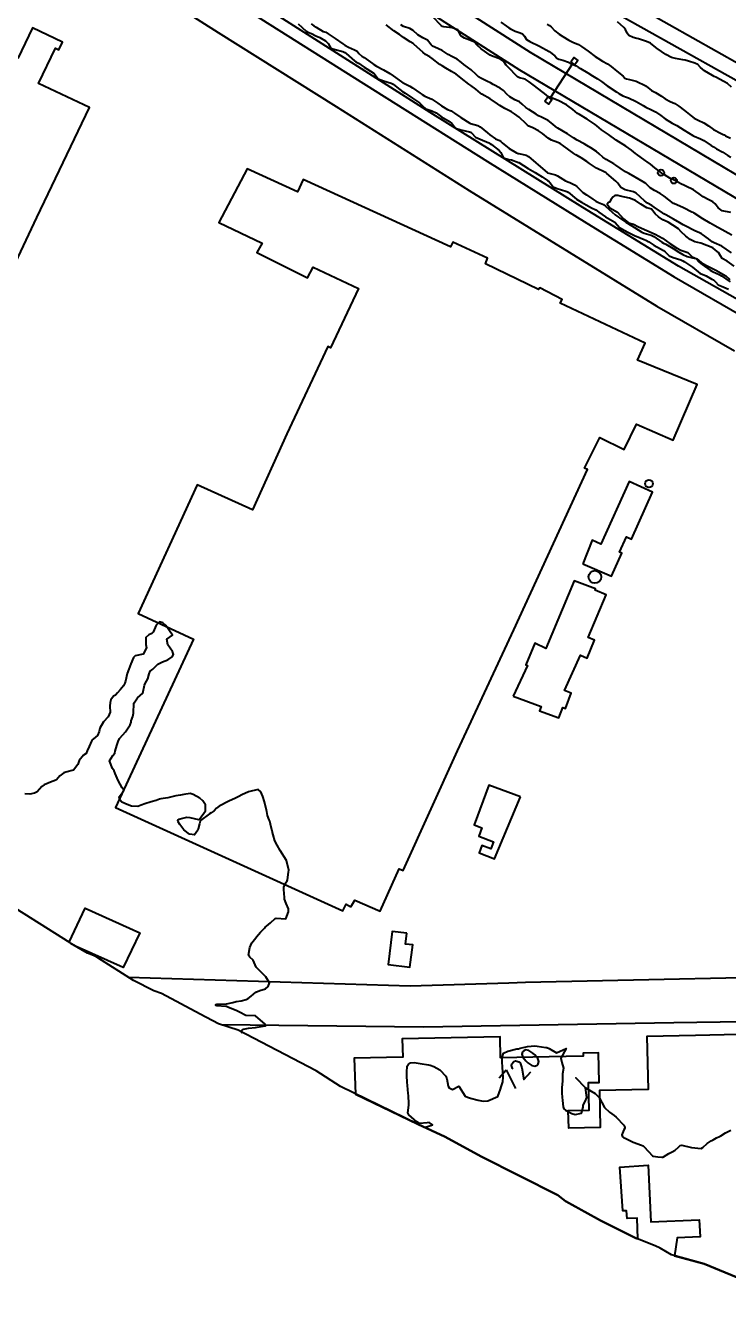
# Model space of a CAD drawing. Header units: metres. Extents: x 307586 to 320046, y 7427249 to 7434250.
# Drawn here: x 311775.4 to 311920.1, y 7431731 to 7431992 of the extents above; entities that cross this region are included whole.
import ezdxf
from ezdxf.enums import TextEntityAlignment as Align

# ---------------------------------------------------------------- set-up
doc = ezdxf.new("R2010")
doc.units = ezdxf.units.M
doc.header["$MEASUREMENT"] = 0
for name, color, linetype in [('Area', 45, 'Continuous'), ('Cotas', 45, 'Continuous'), ('Curvas de Nivel 1m', 11, 'Continuous'), ('Curvas de Nivel 5m', 15, 'Continuous'), ('Divisa', 42, 'FENCELINE2'), ('Edificações', 30, 'Continuous'), ('Hidrografia', 140, 'Continuous'), ('Linha Férrea', 20, 'Continuous'), ('Portico', 45, 'Continuous'), ('Postes', 20, 'Continuous'), ('Vias Primárias', 230, 'Continuous')]:
    doc.layers.add(name, color=color, linetype=linetype)
doc.styles.add('Style-STANDARD', font='STANDARD.shx')
doc.linetypes.add('FENCELINE2', pattern='A,0.25,-0.1,[132,ltypeshp.shx,S=0.1,R=0,X=-0.1,Y=0],-0.1,1', length=1.45)

msp = doc.modelspace()

# ---------------------------------------------------------------- linework, layer by layer
at = {"layer": 'Area'}
msp.add_polyline3d([(311930.34, 7431731.05, 722.78), (311915.01, 7431737.4, 724.13), (311908.3, 7431739.23, 720.24), (311906.01, 7431740.56, 720.24), (311904.96, 7431741.07, 720.2), (311900.95, 7431742.67, 720.76), (311893.72, 7431746.31, 724.09), (311886.49, 7431750.23, 720.9), (311884.92, 7431751.46, 723.49), (311869.19, 7431759.42, 723.35), (311861.77, 7431763.51, 721.49), (311856.13, 7431766.08, 723.78), (311840.22, 7431773.8, 723.57), (311835.21, 7431777.05, 720.74), (311819.21, 7431785.42, 719.06), (311815.16, 7431786.71, 719.02), (311811.34, 7431788.72, 719.01), (311803.42, 7431792.93, 718.73), (311801.81, 7431793.51, 718.8), (311797.67, 7431795.61, 718.81), (311790.33, 7431800.28, 722.44), (311789.6, 7431800.66, 722.4), (311788.22, 7431801.27, 722.39), (311784.79, 7431803.24, 722.35), (311784.62, 7431803.38, 722.38), (311772.04, 7431811.33, 722.98)], dxfattribs=at)
at = {"layer": 'Curvas de Nivel 1m', "flags": 128}
for points, elevation in [([(311831.5, 7431992.32), (311833.19, 7431990.78), (311833.49, 7431990.6), (311834.24, 7431990.28), (311835.18, 7431989.85), (311835.98, 7431989.45), (311837.16, 7431988.76), (311837.7, 7431988.24), (311838.22, 7431987.31), (311839.14, 7431986.98), (311840.74, 7431986.61), (311841.13, 7431986.38), (311841.37, 7431986.2), (311843.12, 7431984.68), (311843.42, 7431984.48), (311843.96, 7431984.17), (311845.1, 7431983.39), (311846.98, 7431982.24), (311847.08, 7431982.17), (311847.12, 7431982.13), (311847.96, 7431981), (311849.07, 7431980.57), (311850.63, 7431980.08), (311851.06, 7431979.86), (311851.82, 7431979.3), (311853.05, 7431978.32), (311853.21, 7431978.22), (311853.51, 7431978.05), (311855.03, 7431977.03), (311856.51, 7431976.02), (311857.01, 7431975.49), (311857.81, 7431974.8), (311859, 7431974.42), (311859.9, 7431973.97), (311860.98, 7431973.15), (311862.78, 7431972.13), (311862.96, 7431972.03), (311863.05, 7431971.94), (311863.88, 7431970.85), (311864.95, 7431970.5), (311866.74, 7431970.1), (311866.94, 7431970.02), (311867.04, 7431969.99), (311867.17, 7431969.89), (311868.03, 7431968.97), (311868.93, 7431968.6), (311870.71, 7431967.84), (311870.92, 7431967.71), (311871.29, 7431967.46), (311872.9, 7431966.22), (311873.2, 7431965.82), (311873.79, 7431964.72), (311874.88, 7431964.4), (311875.4, 7431964.31), (311876.87, 7431963.79), (311876.92, 7431963.77), (311878.85, 7431962.52), (311880.24, 7431961.73), (311880.84, 7431961.39), (311881.71, 7431960.84), (311882.83, 7431960.09), (311883.07, 7431959.94), (311883.3, 7431959.69), (311883.94, 7431958.8), (311884.81, 7431958.44), (311886.55, 7431957.9), (311886.8, 7431957.81), (311886.91, 7431957.75), (311887.03, 7431957.65), (311888.78, 7431956.27), (311889.8, 7431955.61), (311890.77, 7431955.06), (311891.86, 7431954.49), (311892.76, 7431954.02), (311893.03, 7431953.85), (311893.39, 7431953.57), (311894.74, 7431952.6), (311896.66, 7431951.53), (311896.72, 7431951.48), (311897.62, 7431950.43), (311898.71, 7431949.81), (311899.33, 7431949.49), (311900.7, 7431948.75), (311901.9, 7431948.26), (311902.69, 7431947.95), (311903.03, 7431947.8), (311903.64, 7431947.45), (311904.67, 7431946.77), (311906.04, 7431946.04), (311906.66, 7431945.7), (311907.02, 7431945.4), (311907.84, 7431944.59), (311908.64, 7431944.26), (311910.23, 7431943.77), (311910.64, 7431943.58), (311910.99, 7431943.36), (311912.62, 7431942.24), (311913.82, 7431941.32), (311914.24, 7431940.96), (311914.6, 7431940.81), (311915.42, 7431940.48), (311916.59, 7431939.82), (311916.93, 7431939.63), (311917.34, 7431939.28), (311917.94, 7431938.64), (311918.57, 7431938.34), (311920.06, 7431937.75)], 719), ([(311834.19, 7431992.29), (311834.78, 7431991.86), (311835.2, 7431991.62), (311836.7, 7431990.74), (311837.19, 7431990.54), (311837.39, 7431990.45), (311837.67, 7431990.24), (311839.17, 7431989.27), (311840.73, 7431988.2), (311841.15, 7431987.9), (311841.87, 7431987.47), (311843.14, 7431986.94), (311843.63, 7431986.66), (311844.03, 7431986.17), (311844.63, 7431985.66), (311845.12, 7431985.34), (311846.81, 7431984.13), (311847.11, 7431983.92), (311847.61, 7431983.61), (311849.09, 7431982.81), (311850.35, 7431982.09), (311851.08, 7431981.61), (311852.78, 7431980.35), (311853.06, 7431980.17), (311853.14, 7431980.13), (311853.25, 7431980.06), (311854.47, 7431979.45), (311855.05, 7431979.13), (311856.65, 7431978.01), (311857.04, 7431977.74), (311857.59, 7431977.45), (311859.03, 7431976.81), (311860.27, 7431975.97), (311861.01, 7431975.45), (311862.27, 7431974.67), (311863, 7431974.37), (311863.29, 7431974.23), (311863.68, 7431973.93), (311864.98, 7431973.05), (311866.8, 7431971.89), (311866.96, 7431971.82), (311868.49, 7431971.4), (311868.96, 7431971.14), (311870.44, 7431969.85), (311870.94, 7431969.45), (311872.09, 7431968.67), (311872.93, 7431968.29), (311873.22, 7431968.11), (311873.48, 7431967.81), (311874.91, 7431966.64), (311876.45, 7431965.77), (311876.78, 7431965.66), (311876.89, 7431965.63), (311878.4, 7431965.26), (311878.89, 7431965), (311880.39, 7431963.72), (311880.87, 7431963.33), (311882.73, 7431961.7), (311882.84, 7431961.64), (311884.42, 7431961.26), (311884.84, 7431961.07), (311886.5, 7431959.98), (311886.82, 7431959.85), (311886.98, 7431959.81), (311887.4, 7431959.64), (311888.37, 7431959.18), (311888.81, 7431958.82), (311890.08, 7431957.61), (311890.8, 7431957.13), (311892.15, 7431956.22), (311892.78, 7431955.8), (311893.28, 7431955.57), (311894.33, 7431955.12), (311894.77, 7431954.8), (311896.09, 7431953.54), (311896.75, 7431953.05), (311898.32, 7431951.91), (311898.72, 7431951.63), (311898.93, 7431951.5), (311900.71, 7431950.42), (311902.18, 7431949.47), (311902.7, 7431949.24), (311904.11, 7431948.85), (311904.69, 7431948.58), (311906.35, 7431947.41), (311906.68, 7431947.2), (311907.12, 7431946.96), (311908.66, 7431946.11), (311909.83, 7431945.37), (311910.65, 7431944.88), (311911.55, 7431944.45), (311912.64, 7431944.2), (311913.33, 7431944.02), (311914.01, 7431943.32), (311914.62, 7431942.78), (311916.25, 7431941.66), (311916.6, 7431941.42), (311916.9, 7431941.29), (311918.11, 7431940.78), (311918.6, 7431940.51), (311920.35, 7431939.24)], 718), ([(311920.65, 7431945.24), (311918.67, 7431946.57), (311917.07, 7431947.28), (311916.8, 7431947.4), (311916.68, 7431947.48), (311915.9, 7431948.09), (311914.7, 7431948.96), (311914.49, 7431949.1), (311914.09, 7431949.32), (311913.13, 7431949.76), (311912.71, 7431949.95), (311911.53, 7431950.54), (311910.72, 7431950.97), (311910.01, 7431951.37), (311908.73, 7431952.11), (311907.15, 7431953), (311906.75, 7431953.24), (311906.49, 7431953.41), (311904.76, 7431954.61), (311904.25, 7431954.92), (311903.38, 7431955.45), (311902.78, 7431955.91), (311901.02, 7431957.48), (311900.8, 7431957.64), (311900.52, 7431957.77), (311898.81, 7431958.19), (311897.91, 7431958.61), (311897.24, 7431959.52), (311897.04, 7431959.74), (311896.83, 7431959.93), (311894.99, 7431961.55), (311894.84, 7431961.66), (311894.6, 7431961.8), (311892.86, 7431962.6), (311891.45, 7431963.59), (311890.88, 7431964.02), (311889.76, 7431964.74), (311888.89, 7431965.2), (311888.62, 7431965.35), (311888.22, 7431965.63), (311886.91, 7431966.58), (311885.42, 7431967.67), (311884.93, 7431967.92), (311883.6, 7431968.36), (311882.93, 7431968.75), (311881.78, 7431969.71), (311880.95, 7431970.28), (311879.77, 7431970.92), (311878.96, 7431971.28), (311878.7, 7431971.48), (311878.44, 7431971.75), (311876.98, 7431973.07), (311876.05, 7431973.78), (311875.41, 7431974.2), (311875, 7431974.43), (311874.06, 7431974.86), (311873.01, 7431975.48), (311872.55, 7431975.82), (311871.03, 7431976.89), (311869.28, 7431977.86), (311869.04, 7431978.03), (311868.07, 7431978.89), (311867.06, 7431979.61), (311866.62, 7431979.89), (311865.07, 7431981.09), (311864.63, 7431981.47), (311864.02, 7431981.93), (311863.09, 7431982.49), (311861.9, 7431983.15), (311861.11, 7431983.62), (311860.63, 7431983.96), (311859.12, 7431985.13), (311858.61, 7431985.47), (311857.71, 7431986), (311857.14, 7431986.43), (311855.38, 7431988.03), (311855.16, 7431988.22), (311854.59, 7431988.61), (311853.17, 7431989.51), (311852.34, 7431990.07), (311851.19, 7431990.88), (311849.64, 7431992.1)], 718), ([(311920.7, 7431948.81), (311919.96, 7431949.25), (311918.71, 7431949.95), (311917.85, 7431950.41), (311916.72, 7431951.06), (311916.29, 7431951.29), (311914.74, 7431952.17), (311912.97, 7431953.34), (311912.84, 7431953.43), (311912.75, 7431953.47), (311912.51, 7431953.59), (311910.76, 7431954.47), (311908.82, 7431955.33), (311908.77, 7431955.35), (311908.75, 7431955.36), (311908.73, 7431955.38), (311906.79, 7431956.84), (311905.96, 7431957.42), (311904.81, 7431958.05), (311903.93, 7431958.56), (311903, 7431959.46), (311902.91, 7431959.55), (311902.82, 7431959.61), (311902.47, 7431959.82), (311900.84, 7431960.78), (311899.51, 7431961.49), (311898.85, 7431961.87), (311897.78, 7431962.6), (311896.87, 7431963.25), (311896.45, 7431963.53), (311894.88, 7431964.41), (311894.19, 7431964.86), (311893.42, 7431965.57), (311892.9, 7431966.01), (311891.73, 7431966.78), (311890.92, 7431967.28), (311890.37, 7431967.61), (311888.93, 7431968.39), (311888.13, 7431968.83), (311886.94, 7431969.65), (311884.95, 7431970.85), (311884.46, 7431971.18), (311883.93, 7431971.69), (311882.97, 7431972.44), (311881.58, 7431973.12), (311880.99, 7431973.4), (311880.45, 7431973.73), (311879, 7431974.66), (311878.34, 7431975.08), (311877.57, 7431975.76), (311877.02, 7431976.22), (311876.12, 7431976.69), (311875.03, 7431977.26), (311874.41, 7431977.8), (311873.79, 7431978.55), (311873.06, 7431979.07), (311871.64, 7431979.83), (311871.07, 7431980.14), (311870.5, 7431980.41), (311869.08, 7431981.12), (311868.62, 7431981.41), (311868.17, 7431981.87), (311867.1, 7431982.86), (311865.59, 7431983.91), (311865.12, 7431984.32), (311864.24, 7431985.04), (311863.13, 7431985.54), (311862.38, 7431985.95), (311861.15, 7431986.78), (311859.66, 7431987.48), (311859.16, 7431987.72), (311858.89, 7431987.98), (311858.1, 7431988.93), (311857.18, 7431989.41), (311856.13, 7431990.02), (311855.19, 7431990.89), (311854.49, 7431991.33), (311853.2, 7431991.75), (311852.63, 7431992.07)], 719), ([(311882.72, 7431992.2), (311883.21, 7431991.97), (311883.55, 7431991.69), (311884.35, 7431990.84), (311885.19, 7431990.19), (311885.98, 7431989.66), (311887.18, 7431988.94), (311888.05, 7431988.52), (311889.17, 7431988.01), (311889.83, 7431987.61), (311891.15, 7431986.66), (311892.63, 7431985.59), (311893.13, 7431985.21), (311894.13, 7431984.58), (311895.12, 7431984.05), (311895.88, 7431983.54), (311897.1, 7431982.57), (311898.36, 7431981.51), (311898.73, 7431981.15), (311899.08, 7431980.96), (311899.7, 7431980.87), (311901.07, 7431980.48), (311903.01, 7431979.52), (311903.06, 7431979.49), (311903.08, 7431979.48), (311903.11, 7431979.46), (311904.21, 7431978.6), (311905.05, 7431978.15), (311906.24, 7431977.42), (311907.04, 7431976.89), (311908.07, 7431976.35), (311909.02, 7431975.9), (311909.83, 7431975.37), (311911, 7431974.44), (311912.36, 7431973.35), (311912.99, 7431972.92), (311913.81, 7431972.5), (311914.97, 7431971.92), (311915.9, 7431971.3), (311916.96, 7431970.58), (311918.51, 7431969.71), (311918.95, 7431969.54), (311919.13, 7431969.45), (311919.43, 7431969.26), (311920.47, 7431968.78)], 719), ([(311920.65, 7431979.25), (311919.83, 7431980.01), (311919.07, 7431980.43), (311917.41, 7431981.29), (311917.09, 7431981.47), (311916.71, 7431981.68), (311915.1, 7431982.61), (311914.29, 7431983.32), (311913.72, 7431983.93), (311913.12, 7431984.23), (311911.84, 7431984.64), (311911.13, 7431984.83), (311910.67, 7431984.9), (311909.13, 7431985.17), (311908.3, 7431985.4), (311907.14, 7431985.96), (311905.38, 7431987.21), (311905.16, 7431987.37), (311905.1, 7431987.43), (311904.02, 7431988.29), (311903.17, 7431988.63), (311901.49, 7431989.17), (311901.18, 7431989.27), (311900.46, 7431989.49), (311899.56, 7431989.87), (311899.19, 7431990.35), (311898.82, 7431991.14), (311898.52, 7431991.52), (311897.22, 7431992.69)], 719), ([(311820.01, 7431784.77), (311819.83, 7431785.18), (311819.93, 7431785.35), (311820.3, 7431785.63), (311821.3, 7431785.83), (311822.73, 7431785.96), (311823.1, 7431786.01), (311824.73, 7431786.27), (311824.86, 7431786.37), (311824.74, 7431786.65), (311822.76, 7431788.39), (311820.76, 7431788.41), (311819.48, 7431789.14), (311818.77, 7431789.44), (311817.18, 7431790.05), (311816.78, 7431790.26), (311816.62, 7431790.3), (311814.78, 7431790.41), (311814.57, 7431790.49), (311814.58, 7431790.7), (311814.79, 7431790.73), (311815.03, 7431790.73), (311816.79, 7431790.85), (311818.12, 7431791.11), (311818.79, 7431791.27), (311819.83, 7431791.46), (311820.8, 7431791.7), (311821.26, 7431791.94), (311821.84, 7431792.4), (311822.36, 7431792.84), (311822.81, 7431793.19), (311823.63, 7431793.57), (311824.83, 7431793.93), (311825.39, 7431794.36), (311825.61, 7431795.13), (311824.85, 7431796.37), (311822.88, 7431798.39), (311822.29, 7431799.79), (311821.61, 7431800.41), (311821.33, 7431800.83), (311821.56, 7431802.41), (311822.01, 7431803.33), (311822.82, 7431804.39), (311822.95, 7431804.57), (311823.76, 7431805.59), (311824.58, 7431806.37), (311824.77, 7431806.58), (311824.98, 7431806.82), (311825.85, 7431807.5), (311826.77, 7431808.34), (311827, 7431808.43), (311829, 7431808.32), (311829.57, 7431809.76), (311829.51, 7431810.32), (311829.03, 7431811.47), (311828.75, 7431812.32), (311828.69, 7431812.69), (311828.58, 7431814.32), (311828.59, 7431814.81), (311829.09, 7431815.81), (311829.27, 7431816.14), (311829.34, 7431816.32), (311829.57, 7431817.86), (311829.6, 7431818.32), (311829.14, 7431820.32), (311827.83, 7431822.33), (311827.18, 7431823.41), (311826.76, 7431824.35), (311826.41, 7431825.55), (311826.21, 7431826.35), (311825.85, 7431827.74), (311825.67, 7431828.36), (311825.56, 7431828.67), (311825.25, 7431829.56), (311825.06, 7431830.37), (311825.02, 7431830.62), (311824.58, 7431832.38), (311824.23, 7431833.45), (311823.87, 7431834.38), (311823.32, 7431834.89), (311821.31, 7431834.42), (311819.97, 7431833.77), (311819.3, 7431833.44), (311818.63, 7431833.11), (311817.28, 7431832.46), (311815.27, 7431831.44), (311814.73, 7431831.03), (311814.23, 7431830.5), (311813.65, 7431830.11), (311813.26, 7431829.9), (311811.46, 7431828.54), (311811.38, 7431828.39), (311811.23, 7431827.8), (311810.95, 7431826.81), (311810.9, 7431826.54), (311810.21, 7431825.55), (311809.2, 7431825.73), (311808.02, 7431826.57), (311807.22, 7431827.67), (311806.86, 7431828.22), (311806.75, 7431828.59), (311807.03, 7431828.79), (311807.24, 7431828.84), (311808.63, 7431829.18), (311809.24, 7431829.15), (311811.05, 7431828.74), (311811.25, 7431828.79), (311812.5, 7431830.52), (311812.5, 7431831.75), (311811.92, 7431832.53), (311811.29, 7431833.07), (311809.96, 7431833.89), (311809.31, 7431834.05), (311808.02, 7431833.86), (311807.3, 7431833.72), (311806.34, 7431833.56), (311805.29, 7431833.31), (311804.72, 7431833.19), (311803.29, 7431832.95), (311803.04, 7431832.88), (311802.32, 7431832.64), (311801.28, 7431832.32), (311799.99, 7431831.95), (311799.27, 7431831.68), (311798.55, 7431831.41), (311797.27, 7431831.46), (311796.39, 7431831.83), (311795.28, 7431832.31), (311794.87, 7431832.73), (311794.68, 7431833.35), (311795.31, 7431834.22), (311795.6, 7431834.44), (311795.65, 7431834.73), (311795.54, 7431834.95), (311795.32, 7431835.26), (311794.53, 7431836.74), (311793.92, 7431838.17), (311793.65, 7431838.75), (311793.36, 7431839.2), (311792.71, 7431840.76), (311793.39, 7431841.84), (311793.81, 7431842.34), (311793.92, 7431842.74), (311794.21, 7431843.96), (311794.48, 7431844.74), (311794.79, 7431845.38), (311795.45, 7431846.11), (311795.99, 7431846.72), (311796.97, 7431848.2), (311797.17, 7431848.7), (311797.21, 7431848.97), (311797.49, 7431849.92), (311797.64, 7431850.56), (311797.66, 7431850.7), (311797.75, 7431852.47), (311797.8, 7431852.7), (311798.48, 7431853.75), (311799.55, 7431854.68), (311799.92, 7431856.32), (311800.07, 7431856.68), (311800.6, 7431857.65), (311800.91, 7431858.67), (311801.09, 7431859.18), (311801.61, 7431859.63), (311802.14, 7431860.13), (311802.69, 7431860.64), (311803.63, 7431861.11), (311804.69, 7431861.57), (311805.64, 7431862.19), (311805.88, 7431862.61), (311805.65, 7431863.23), (311804.74, 7431864.62), (311804.52, 7431865.78), (311805.69, 7431866.61), (311804.32, 7431868.62), (311803.72, 7431869.12), (311802.99, 7431869.37), (311802.31, 7431868.65), (311801.7, 7431867.22), (311801.43, 7431866.93), (311800.82, 7431866.67), (311800.23, 7431866.13), (311800.21, 7431864.67), (311800.3, 7431864.03), (311799.64, 7431862.68), (311797.98, 7431862.35), (311797.64, 7431862.02), (311797.11, 7431860.71), (311796.7, 7431859.62), (311796.36, 7431858.72), (311795.99, 7431857.14), (311795.9, 7431856.73), (311795.57, 7431856.19), (311794.93, 7431855.37), (311794.39, 7431854.74), (311793.99, 7431854.3), (311793.54, 7431854.05), (311792.97, 7431853.32), (311792.83, 7431852.76), (311792.81, 7431852.05), (311792.83, 7431850.76), (311792.43, 7431849.83), (311791.47, 7431848.78), (311790.76, 7431847.49), (311790.57, 7431846.79), (311790.27, 7431845.97), (311789.44, 7431845.27), (311789.16, 7431845.08), (311788.99, 7431844.8), (311788.52, 7431843.71), (311788.15, 7431842.81), (311787.92, 7431842.3), (311787.39, 7431841.91), (311786.51, 7431840.83), (311786.21, 7431840), (311785.35, 7431838.85), (311783.74, 7431838.47), (311783.35, 7431838.31), (311782.51, 7431837.71), (311781.8, 7431836.89), (311781.5, 7431836.72), (311781.33, 7431836.65), (311780.93, 7431836.5), (311779.32, 7431835.86), (311778.78, 7431835.47), (311778.34, 7431834.93), (311777.82, 7431834.42), (311777.3, 7431834.15), (311776.34, 7431833.91), (311775.3, 7431834.01)], 719)]:
    msp.add_lwpolyline(points, dxfattribs=dict(at, elevation=elevation))
at = {"layer": 'Curvas de Nivel 5m', "elevation": 720, "flags": 128}
for points in [[(311920.5, 7431953.5), (311918.76, 7431953.84), (311917.93, 7431954.44), (311917.3, 7431955.28), (311916.78, 7431955.71), (311916, 7431956.08), (311914.79, 7431956.7), (311914, 7431957.32), (311913.31, 7431957.84), (311912.81, 7431958.13), (311911.25, 7431958.92), (311910.82, 7431959.14), (311910.4, 7431959.36), (311908.83, 7431960.12), (311908, 7431960.56), (311906.84, 7431961.27), (311906.62, 7431961.41), (311904.86, 7431962.66), (311903.99, 7431963.44), (311903.33, 7431963.91), (311902.88, 7431964.16), (311901.1, 7431965.48), (311900.9, 7431965.66), (311900.1, 7431966.3), (311898.92, 7431967.15), (311898.38, 7431967.51), (311897.45, 7431968.04), (311896.93, 7431968.34), (311895.32, 7431969.55), (311894.95, 7431969.81), (311893.9, 7431970.51), (311892.96, 7431971.29), (311892.61, 7431971.58), (311890.98, 7431972.66), (311889.37, 7431973.62), (311889, 7431973.87), (311888.03, 7431974.66), (311887.01, 7431975.45), (311886.72, 7431975.65), (311885.03, 7431976.51), (311883.74, 7431976.98), (311883.04, 7431977.31), (311882.52, 7431977.71), (311881.05, 7431978.83), (311879.86, 7431979.73), (311879.07, 7431980.39), (311878.22, 7431980.9), (311877.08, 7431981.19), (311876.67, 7431981.37), (311876.25, 7431981.78), (311875.1, 7431982.94), (311874.29, 7431983.8), (311873.82, 7431984.51), (311873.13, 7431985.05), (311871.27, 7431985.7), (311871.13, 7431985.78), (311871.03, 7431985.84), (311869.15, 7431987.13), (311868.36, 7431987.87), (311867.81, 7431988.52), (311867.17, 7431988.81), (311865.74, 7431989.34), (311865.18, 7431989.68), (311865.05, 7431989.78), (311864.96, 7431989.91), (311864.35, 7431991.08), (311863.2, 7431991.44), (311861.51, 7431991.65), (311861.2, 7431991.77), (311860.95, 7431991.96), (311859.23, 7431993.7)], [(311873.21, 7431992.62), (311874.37, 7431991.8), (311874.84, 7431991.44), (311875.2, 7431991.23), (311876.17, 7431990.76), (311877.19, 7431990.43), (311877.67, 7431990.25), (311878.07, 7431989.76), (311878.48, 7431989.05), (311879.17, 7431988.68), (311881.16, 7431987.72), (311883.15, 7431986.59), (311884.32, 7431985.68), (311884.72, 7431985.26), (311885.13, 7431985.04), (311885.99, 7431984.8), (311887.12, 7431984.39), (311887.64, 7431984.16), (311888.72, 7431983.63), (311889.11, 7431983.41), (311889.59, 7431983.13), (311891.09, 7431982.2), (311892.05, 7431981.59), (311893.08, 7431980.99), (311893.94, 7431980.44), (311895.06, 7431979.55), (311897.05, 7431978.22), (311897.46, 7431977.94), (311898.3, 7431977.51), (311899.04, 7431977.22), (311899.49, 7431977.04), (311901.03, 7431976.32), (311902.48, 7431975.47), (311903.01, 7431975.16), (311904.18, 7431974.62), (311905, 7431974.21), (311906.12, 7431973.42), (311906.98, 7431972.79), (311908.46, 7431971.9), (311908.97, 7431971.62), (311909.39, 7431971.38), (311910.95, 7431970.46), (311912.72, 7431969.34), (311912.94, 7431969.21), (311914.26, 7431968.64), (311914.93, 7431968.29), (311916.44, 7431967.29), (311916.92, 7431967), (311917.57, 7431966.62), (311918.9, 7431965.88), (311919.93, 7431965.25), (311920.51, 7431964.86)], [(311858.19, 7431765.1), (311857.85, 7431765.51), (311858.83, 7431765.79), (311859.18, 7431765.95), (311858.5, 7431766.41), (311858.07, 7431766.39), (311856.5, 7431766.23), (311855.92, 7431766.57), (311854.31, 7431768.01), (311854.11, 7431768.43), (311854.31, 7431770.01), (311854.32, 7431770.24), (311854.19, 7431772.01), (311854.16, 7431772.42), (311854, 7431774.02), (311853.92, 7431774.7), (311853.91, 7431776.02), (311853.88, 7431776.76), (311853.92, 7431778.02), (311854.23, 7431778.43), (311854.65, 7431778.69), (311855.4, 7431778.75), (311856.65, 7431778.55), (311858.36, 7431778.25), (311858.65, 7431778.19), (311859.44, 7431777.95), (311860.63, 7431777.24), (311861.89, 7431775.92), (311862.11, 7431775.42), (311862.39, 7431773.91), (311862.59, 7431773.55), (311863.28, 7431773.2), (311864.59, 7431773.89), (311865.87, 7431771.87), (311866.34, 7431771.64), (311866.56, 7431771.58), (311866.96, 7431771.45), (311868.55, 7431771.03), (311869.59, 7431770.8), (311870.55, 7431770.86), (311872.56, 7431771.79), (311873.11, 7431773.26), (311873.3, 7431773.78), (311873.59, 7431774.79), (311873.66, 7431775.78), (311873.62, 7431776.79), (311873.56, 7431777.78), (311873.5, 7431778.93), (311873.47, 7431779.78), (311873.74, 7431780.71), (311874.68, 7431781.08), (311876.49, 7431781.55), (311876.68, 7431781.59), (311876.82, 7431781.6), (311877.19, 7431781.73), (311878.4, 7431782.01), (311878.69, 7431782.05), (311880.21, 7431782.18), (311880.69, 7431782.15), (311882.48, 7431781.88), (311882.69, 7431781.84), (311883.12, 7431781.67), (311884.67, 7431780.76), (311886.68, 7431781.62), (311885.58, 7431779.64), (311885.77, 7431778.75), (311886.07, 7431777.63), (311885.86, 7431776.4), (311885.86, 7431775.63), (311885.88, 7431774.91), (311885.77, 7431773.63), (311885.75, 7431772.46), (311885.81, 7431771.63), (311885.88, 7431770.95), (311886.04, 7431769.63), (311886.18, 7431769.27), (311886.54, 7431768.96), (311887.84, 7431768.3), (311888.53, 7431768.08), (311889.79, 7431768.33), (311890.12, 7431769.58), (311890.15, 7431769.98), (311890.55, 7431770.75), (311890.9, 7431771.57), (311890.59, 7431773.58), (311888.61, 7431775.6), (311890.59, 7431773.58), (311892.58, 7431772.36), (311893.44, 7431771.54), (311894.54, 7431769.53), (311895.59, 7431768.57), (311896.53, 7431767.85), (311896.92, 7431767.5), (311898.5, 7431765.88), (311898.74, 7431765.48), (311898.68, 7431765.29), (311898.49, 7431764.95), (311898.1, 7431763.86), (311898.26, 7431763.48), (311898.47, 7431763.33), (311898.76, 7431763.19), (311900.46, 7431762.41), (311902.14, 7431761.75), (311902.45, 7431761.6), (311902.67, 7431761.43), (311904.42, 7431759.59), (311904.53, 7431759.52), (311905.5, 7431759.39), (311906.33, 7431759.28), (311906.42, 7431759.27), (311906.52, 7431759.28), (311906.69, 7431759.38), (311907.73, 7431760.06), (311908.43, 7431760.41), (311909.06, 7431760.73), (311909.73, 7431761.35), (311910.11, 7431761.68), (311910.45, 7431761.77), (311912.44, 7431761.31), (311914.44, 7431761.09), (311914.76, 7431761.29), (311915.62, 7431762.1), (311916.46, 7431762.66), (311916.85, 7431762.87), (311917.58, 7431763.25), (311918.16, 7431763.56), (311918.48, 7431763.72), (311919.45, 7431764.27), (311920.49, 7431764.85)]]:
    msp.add_lwpolyline(points, dxfattribs=at)
at = {"layer": 'Divisa'}
for points in [[(311893.88, 7431996.18), (311936.06, 7431972.59)], [(311924.53, 7431934.14), (311909.78, 7431942.49), (311890.05, 7431954.54), (311858.67, 7431974.04), (311827.6, 7431993.81)]]:
    msp.add_lwpolyline(points, dxfattribs=at)
at = {"layer": 'Edificações'}
for points, elevation in [([(311750.2, 7431894.07), (311777.8, 7431952.49), (311788.62, 7431975.08), (311778.13, 7431979.99), (311781.63, 7431987.26), (311782.32, 7431986.93), (311783.08, 7431988.52), (311776.9, 7431991.49), (311773.84, 7431985.15)], 719.47), ([(311933.79, 7431784.8), (311913.23, 7431784.34), (311903.27, 7431784.12), (311903.52, 7431773.2), (311893.47, 7431772.98), (311893.64, 7431765.41), (311887.17, 7431765.27), (311887.09, 7431768.89), (311891.37, 7431768.99), (311891.25, 7431774.63), (311893.4, 7431774.68), (311893.27, 7431780.73), (311890.14, 7431780.66), (311890.15, 7431780.08), (311883.17, 7431779.92), (311873.15, 7431779.7), (311873.05, 7431784.06), (311852.95, 7431783.61), (311853.04, 7431779.85), (311843.07, 7431779.63), (311843.35, 7431772.28), (311856.13, 7431766.08), (311861.77, 7431763.51), (311869.19, 7431759.42), (311884.92, 7431751.46), (311886.49, 7431750.23), (311887.25, 7431749.82), (311893.72, 7431746.31), (311900.95, 7431742.67), (311901.39, 7431742.5), (311901.24, 7431746.79), (311899.17, 7431746.72), (311899.06, 7431748.29), (311898.32, 7431748.24), (311897.69, 7431757.27), (311903.5, 7431757.68), (311904.05, 7431745.98), (311914.02, 7431746.45), (311914.18, 7431742.93), (311909.49, 7431742.7), (311908.96, 7431739.05), (311915.01, 7431737.4), (311922.53, 7431734.28)], 723.47)]:
    msp.add_lwpolyline(points, dxfattribs=dict(at, elevation=elevation))
for points in [[(311842.37, 7431810.76), (311843.16, 7431812.16), (311848.41, 7431809.88), (311852.27, 7431818.56), (311853.15, 7431818.21), (311864.28, 7431842.84), (311875.86, 7431867.74), (311891.03, 7431900.64), (311890.42, 7431900.96), (311893.55, 7431907.22), (311898.6, 7431904.8), (311901.13, 7431910.02), (311908.66, 7431906.73), (311913.58, 7431918.12), (311901.34, 7431923.13), (311902.87, 7431926.64), (311885.4, 7431934.84), (311885.84, 7431935.64), (311881.25, 7431938.02), (311880.99, 7431937.67), (311870.03, 7431942.97), (311870.46, 7431944.12), (311863.31, 7431947.39), (311862.89, 7431946.45), (311832.56, 7431960.3), (311831.4, 7431957.75), (311821.06, 7431962.46), (311815.19, 7431951.46), (311824.11, 7431947.21), (311823.05, 7431945.27), (311833.46, 7431940.06), (311834.61, 7431942.27), (311843.97, 7431937.85), (311838.15, 7431925.66), (311837.62, 7431925.93), (311829.23, 7431908.01), (311822.16, 7431892.37), (311810.78, 7431897.49), (311798.59, 7431871.09), (311809.97, 7431865.8), (311793.99, 7431831.17), (311840.7, 7431809.97), (311841.4, 7431811.3)], [(311890.07, 7431881.29), (311895.94, 7431878.71), (311898.09, 7431883.49), (311897.62, 7431883.7), (311899.03, 7431886.83), (311900.06, 7431886.37), (311904.39, 7431896), (311899.57, 7431898.17), (311893.81, 7431885.35), (311892.02, 7431886.15)], [(311875.78, 7431854.05), (311881.49, 7431851.92), (311881.17, 7431851.08), (311885.14, 7431849.6), (311885.93, 7431851.72), (311886.49, 7431851.51), (311887.69, 7431854.71), (311886.29, 7431855.23), (311889.57, 7431862.51), (311891, 7431861.86), (311892.45, 7431865.6), (311891.15, 7431866.11), (311894.85, 7431874.91), (311892.61, 7431875.85), (311892.7, 7431876.12), (311888.31, 7431877.77), (311882.46, 7431863.9), (311880.18, 7431865), (311878.32, 7431860.51), (311878.68, 7431860.36)], [(311877.24, 7431833.37), (311870.75, 7431835.78), (311867.72, 7431827.6), (311869.31, 7431827.01), (311868.66, 7431825.28), (311871.7, 7431824.14), (311871.16, 7431822.7), (311869.33, 7431823.38), (311868.77, 7431821.88), (311871.92, 7431820.65)], [(311853.9, 7431805.33), (311850.88, 7431805.71), (311850.03, 7431798.93), (311854.51, 7431798.37), (311855.08, 7431802.93), (311853.63, 7431803.11)]]:
    msp.add_lwpolyline(points, close=True, dxfattribs=at)
at = {"layer": 'Edificações', "elevation": 722.39}
msp.add_lwpolyline([(311784.4, 7431803.52), (311787.73, 7431810.51), (311798.98, 7431805.44), (311795.53, 7431798.3), (311785.87, 7431802.62), (311784.79, 7431803.24), (311784.62, 7431803.38)], close=True, dxfattribs=at)
at = {"layer": 'Edificações'}
for centre, radius in [((311903.68, 7431897.75), 0.792), ((311892.55, 7431878.58), 1.3)]:
    msp.add_circle(centre, radius, dxfattribs=at)
at = {"layer": 'Hidrografia'}
msp.add_lwpolyline([(311921.19, 7431942.46), (311919.75, 7431943.5), (311918.72, 7431944.05), (311918.4, 7431944.61), (311918, 7431945.25), (311917.36, 7431945.73), (311916.8, 7431946.21), (311914.31, 7431947.19), (311913.12, 7431947.5), (311912.16, 7431947.98), (311911.28, 7431948.62), (311910.33, 7431949.5), (311909.77, 7431950.14), (311908.57, 7431950.93), (311907.61, 7431951.49), (311906.5, 7431951.97), (311905.62, 7431952.61), (311904.98, 7431953.25), (311904.18, 7431954.2), (311903.23, 7431954.44), (311902.03, 7431955.24), (311900.91, 7431955.96), (311899.64, 7431956.43), (311897.72, 7431956.83), (311897.24, 7431956.99), (311896.69, 7431956.99), (311896.29, 7431956.75), (311895.89, 7431956.27), (311895.57, 7431955.64), (311895.33, 7431955.56), (311895.08, 7431955.24), (311895.64, 7431954.44), (311897.23, 7431953.56), (311898.35, 7431952.29), (311899.47, 7431951.41), (311900.5, 7431951.09), (311901.54, 7431950.53), (311904.97, 7431949.02), (311906.49, 7431948.22), (311908, 7431947.1), (311909.36, 7431946.23), (311910.24, 7431945.75), (311911.67, 7431945.27), (311912.55, 7431944.39), (311913.51, 7431943.99), (311914.39, 7431943.2), (311915.5, 7431942.64), (311917.42, 7431941.68), (311919.51, 7431940.47), (311920.31, 7431939.75)], dxfattribs=at)
at = {"layer": 'Linha Férrea'}
for points in [[(311824.89, 7432021.19), (311879.23, 7431986.43), (311928.38, 7431957.3)], [(311822.63, 7432017.65), (311877.02, 7431982.86), (311926.33, 7431953.63)]]:
    msp.add_lwpolyline(points, dxfattribs=at)
at = {"layer": 'Portico'}
for points in [[(311887.6, 7431984.47), (311888.24, 7431985.36), (311889.07, 7431984.77), (311888.42, 7431983.87)], [(311882.23, 7431976.38), (311882.88, 7431977.27), (311883.7, 7431976.68), (311883.06, 7431975.78)]]:
    msp.add_lwpolyline(points, close=True, dxfattribs=at)
msp.add_lwpolyline([(311888.01, 7431984.17), (311883.29, 7431976.97)], dxfattribs=at)
at = {"layer": 'Postes'}
for centre in [(311906.15, 7431961.68), (311908.79, 7431960.06)]:
    msp.add_circle(centre, 0.629, dxfattribs=at)
at = {"layer": 'Vias Primárias'}
msp.add_lwpolyline([(311642.71, 7431894.2), (311650.39, 7431943.28), (311652.69, 7431957.47, -0.363078), (311656.2, 7431960.5), (311698.25, 7431953.35), (311706.48, 7431952.42, 0.208188), (311720.5, 7431956.71), (311745.38, 7432004.4), (311752.4, 7432018.44), (311754.16, 7432023.71), (311754.51, 7432026.87), (311754.86, 7432028.51), (311755.25, 7432028.66), (311772.84, 7432017.19), (311788.64, 7432007.34), (311815.08, 7431990.53), (311839.37, 7431975.26), (311866.73, 7431958.04), (311887.23, 7431945.34), (311905.26, 7431934.27), (311921.25, 7431925.04)], format="xyb", dxfattribs=at)
for points in [[(311818.82, 7431996.44), (311843.1, 7431981.18), (311870.44, 7431963.98), (311890.9, 7431951.3), (311908.84, 7431940.29), (311924.54, 7431931.23)], [(311898.13, 7431997.68), (311932.18, 7431978.42)]]:
    msp.add_lwpolyline(points, dxfattribs=at)
at = {"layer": 'Vias Primárias', "elevation": 719.32}
msp.add_lwpolyline([(311796.63, 7431796.28), (311854.57, 7431794.54), (311874.85, 7431795.15), (311878.25, 7431795.29), (311947.98, 7431796.79), (311972.03, 7431797.04)], dxfattribs=at)
at = {"layer": 'Vias Primárias', "elevation": 723}
msp.add_lwpolyline([(311927.83, 7431732.09), (311942.71, 7431732.64), (311949.53, 7431732.89, 0.346646), (311958.23, 7431740.27), (311956.85, 7431776.14, 0.182122), (311953.42, 7431784.29, 0.184338), (311946.84, 7431787.45), (311908.79, 7431786.93), (311857.33, 7431786.01), (311815.71, 7431786.53)], format="xyb", dxfattribs=at)

# ---------------------------------------------------------------- texts
at = {"layer": 'Cotas', "style": 'Style-STANDARD'}
msp.add_text('720', height=4, rotation=47.5682, dxfattribs=at).set_placement((311877.17, 7431777.39, 720), align=Align.MIDDLE_CENTER)

doc.saveas('drawing.dxf')
